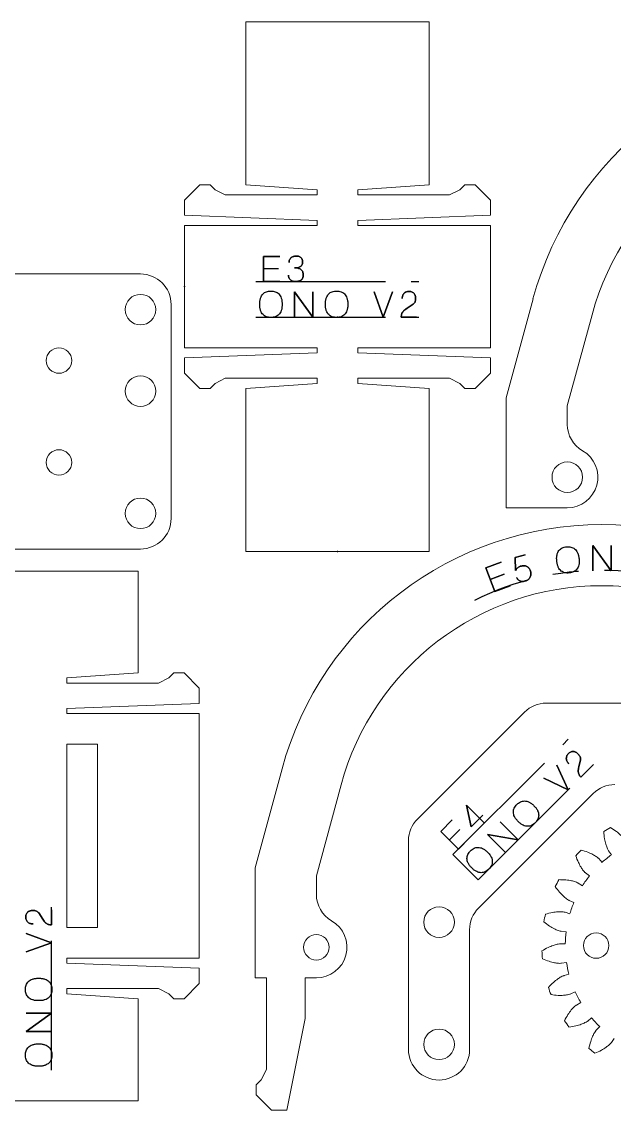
# Model space of a CAD drawing. Header units: millimetres. Extents: x 91 to 270, y 116 to 224.
# Drawn here: x 154.4 to 212.5, y 116.4 to 223.3 of the extents above; entities that cross this region are included whole.
import ezdxf

# ---------------------------------------------------------------- set-up
doc = ezdxf.new("R2010")
doc.units = ezdxf.units.MM
doc.header["$PDSIZE"] = -1
doc.linetypes.add('CENTERX2', pattern=[20.32, 12.7, -2.54, 2.54, -2.54])

msp = doc.modelspace()

# ---------------------------------------------------------------- linework, layer by layer
at = {"color": 7, "linetype": 'Continuous', "lineweight": 15}
for p, q in [((176.32, 223.3), (176.32, 207.3)), ((194.32, 223.3), (176.32, 223.3)), ((194.32, 207.3), (194.32, 223.3)), ((170.32, 205.8), (171.82, 207.3)), ((171.82, 207.3), (172.82, 207.3)), ((172.82, 207.3), (173.32, 206.8)), ((173.32, 206.8), (174.32, 206.3)), ((174.32, 206.3), (183.32, 206.3)), ((183.32, 206.8), (176.32, 207.3)), ((183.32, 206.3), (183.32, 206.8)), ((187.32, 206.8), (194.32, 207.3)), ((187.32, 206.3), (187.32, 206.8)), ((196.32, 206.3), (187.32, 206.3)), ((197.32, 206.8), (196.32, 206.3)), ((197.82, 207.3), (197.32, 206.8)), ((198.82, 207.3), (197.82, 207.3)), ((200.32, 205.8), (198.82, 207.3)), ((170.32, 204.3), (170.32, 205.8)), ((200.32, 204.3), (200.32, 205.8)), ((183.32, 203.8), (170.32, 204.3)), ((187.32, 203.8), (200.32, 204.3)), ((170.32, 191.3), (170.32, 203.3)), ((170.32, 203.3), (183.32, 203.3)), ((183.32, 203.3), (183.32, 203.8)), ((187.32, 203.3), (187.32, 203.8)), ((200.32, 203.3), (187.32, 203.3)), ((200.32, 203.3), (200.32, 191.3)), ((144, 198.54), (166, 198.54)), ((201.87, 186.39), (204.51, 196.09)), ((169, 195.54), (169, 174.54)), ((210.3, 194.52), (207.87, 185.59)), ((170.32, 191.3), (183.32, 191.3)), ((183.32, 191.3), (183.32, 190.8)), ((200.32, 191.3), (187.32, 191.3)), ((187.32, 191.3), (187.32, 190.8)), ((183.32, 190.8), (170.32, 190.3)), ((170.32, 190.3), (170.32, 188.8)), ((187.32, 190.8), (200.32, 190.3)), ((200.32, 190.3), (200.32, 188.8)), ((170.32, 188.8), (171.82, 187.3)), ((173.32, 187.8), (174.32, 188.3)), ((174.32, 188.3), (183.32, 188.3)), ((183.32, 188.3), (183.32, 187.8)), ((196.32, 188.3), (187.32, 188.3)), ((187.32, 188.3), (187.32, 187.8)), ((197.32, 187.8), (196.32, 188.3)), ((200.32, 188.8), (198.82, 187.3)), ((171.82, 187.3), (172.82, 187.3)), ((172.82, 187.3), (173.32, 187.8)), ((183.32, 187.8), (176.32, 187.3)), ((176.32, 187.3), (176.32, 171.3)), ((187.32, 187.8), (194.32, 187.3)), ((194.32, 171.3), (194.32, 187.3)), ((197.82, 187.3), (197.32, 187.8)), ((198.82, 187.3), (197.82, 187.3)), ((201.87, 175.59), (201.87, 186.39)), ((207.87, 185.59), (207.87, 183.78)), ((207.87, 175.59), (201.87, 175.59)), ((166, 171.54), (97, 171.54)), ((176.32, 171.3), (194.32, 171.3)), ((165.77, 169.38), (124.77, 169.38)), ((165.77, 159.38), (165.77, 169.38)), ((158.77, 158.88), (165.77, 159.38)), ((169.27, 159.38), (168.77, 158.88)), ((170.27, 159.38), (169.27, 159.38)), ((171.77, 157.88), (170.27, 159.38)), ((158.77, 158.38), (158.77, 158.88)), ((167.77, 158.38), (158.77, 158.38)), ((168.77, 158.88), (167.77, 158.38)), ((171.77, 156.38), (171.77, 157.88)), ((158.77, 155.88), (171.77, 156.38)), ((205.79, 156.41), (217.29, 156.41)), ((158.77, 155.38), (158.77, 155.88)), ((171.77, 155.38), (158.77, 155.38)), ((171.77, 155.38), (171.77, 131.38)), ((193.17, 145.03), (203.67, 155.53)), ((158.77, 152.38), (158.77, 134.38)), ((158.77, 152.38), (161.77, 152.38)), ((161.77, 152.38), (161.77, 134.38)), ((177.25, 140.24), (179.89, 149.95)), ((185.68, 148.38), (183.25, 139.44)), ((210.41, 147.53), (199.17, 136.29)), ((192.29, 122.41), (192.29, 142.91)), ((211.29, 140.78), (210.96, 141.15)), ((211.91, 141.92), (212.2, 141.52)), ((177.25, 129.44), (177.25, 140.24)), ((183.25, 139.44), (183.25, 137.64)), ((209.65, 139.75), (210.04, 139.44)), ((209.36, 138.48), (208.94, 138.74)), ((208.06, 137.04), (208.52, 136.85)), ((208.12, 135.74), (207.65, 135.88)), ((158.77, 134.38), (161.77, 134.38)), ((198.29, 134.17), (198.29, 122.41)), ((207.26, 134.01), (207.75, 133.95)), ((207.67, 132.77), (207.17, 132.78)), ((171.77, 131.38), (158.77, 131.38)), ((158.77, 131.38), (158.77, 130.88)), ((158.77, 130.88), (171.77, 130.38)), ((171.77, 130.38), (171.77, 128.88)), ((207.31, 130.87), (207.79, 130.94)), ((178.35, 129.44), (177.25, 129.44)), ((178.35, 120.44), (178.35, 129.44)), ((183.25, 129.44), (182.15, 129.44)), ((182.15, 129.44), (182.15, 125.44)), ((208.03, 129.79), (207.56, 129.66)), ((167.77, 128.38), (158.77, 128.38)), ((158.77, 128.38), (158.77, 127.88)), ((168.77, 127.88), (167.77, 128.38)), ((171.77, 128.88), (170.27, 127.38)), ((158.77, 127.88), (165.77, 127.38)), ((165.77, 127.38), (165.77, 117.38)), ((169.27, 127.38), (168.77, 127.88)), ((170.27, 127.38), (169.27, 127.38)), ((208.2, 127.86), (208.65, 128.06)), ((209.19, 127.02), (208.76, 126.77)), ((182.15, 125.44), (180.35, 116.44)), ((209.87, 125.2), (210.25, 125.52)), ((211.05, 124.66), (210.71, 124.3)), ((212.19, 123.09), (212.47, 123.5)), ((177.85, 119.44), (178.35, 120.44)), ((177.35, 118.94), (177.85, 119.44)), ((177.35, 117.94), (177.35, 118.94)), ((178.85, 116.44), (177.35, 117.94)), ((165.77, 117.38), (96.77, 117.38)), ((180.35, 116.44), (178.85, 116.44))]:
    msp.add_line(p, q, dxfattribs=at)
at = {"color": 7, "linetype": 'Continuous'}
for p, q in [((178.07, 199.07), (179.54, 199.07)), ((196.29, 142.96), (197.33, 144))]:
    msp.add_line(p, q, dxfattribs=at)
at = {"color": 7, "linetype": 'CENTERX2'}
for p, q in [((177.32, 197.8), (193.32, 197.8)), ((177.32, 194.3), (193.32, 194.3)), ((196.65, 141.55), (207.97, 152.86)), ((199.13, 139.07), (210.44, 150.39)), ((196.65, 141.55), (199.13, 139.07)), ((157.27, 120.38), (157.27, 136.38))]:
    msp.add_line(p, q, dxfattribs=at)
at = {"color": 7, "linetype": 'Continuous', "flags": 128}
for points in [[(178.07, 197.8), (178.07, 200.27), (178.07, 200.27), (179.68, 200.27), (179.68, 200.27), (178.07, 200.27), (178.07, 200.27), (178.07, 197.8), (178.07, 197.8), (179.68, 197.8), (179.68, 197.8), (178.07, 197.8)], [(180.51, 198.43), (180.51, 198.36), (180.52, 198.29), (180.54, 198.23), (180.56, 198.17), (180.58, 198.12), (180.62, 198.06), (180.65, 198.02), (180.7, 197.97), (180.75, 197.93), (180.8, 197.9), (180.86, 197.87), (180.92, 197.85), (180.99, 197.83), (181.06, 197.81), (181.14, 197.8), (181.22, 197.8), (181.22, 197.8), (181.3, 197.8), (181.38, 197.81), (181.45, 197.82), (181.52, 197.84), (181.59, 197.86), (181.65, 197.88), (181.71, 197.91), (181.76, 197.95), (181.81, 197.99), (181.85, 198.04), (181.88, 198.09), (181.91, 198.15), (181.94, 198.21), (181.95, 198.28), (181.96, 198.36), (181.97, 198.44), (181.97, 198.44), (181.97, 198.52), (181.96, 198.6), (181.94, 198.67), (181.92, 198.74), (181.89, 198.81), (181.85, 198.86), (181.81, 198.91), (181.77, 198.96), (181.71, 199), (181.65, 199.04), (181.58, 199.07), (181.5, 199.09), (181.42, 199.11), (181.32, 199.13), (181.22, 199.14), (181.11, 199.14), (181.11, 199.14), (181.22, 199.14), (181.32, 199.15), (181.41, 199.16), (181.49, 199.18), (181.56, 199.2), (181.63, 199.23), (181.68, 199.26), (181.73, 199.3), (181.78, 199.34), (181.81, 199.38), (181.84, 199.43), (181.86, 199.48), (181.88, 199.54), (181.89, 199.59), (181.9, 199.65), (181.9, 199.71), (181.9, 199.71), (181.9, 199.77), (181.9, 199.83), (181.88, 199.89), (181.87, 199.94), (181.85, 199.99), (181.83, 200.04), (181.8, 200.09), (181.76, 200.13), (181.72, 200.17), (181.67, 200.2), (181.62, 200.23), (181.56, 200.26), (181.5, 200.28), (181.43, 200.29), (181.35, 200.3), (181.26, 200.3), (181.26, 200.3), (181.18, 200.3), (181.1, 200.29), (181.03, 200.27), (180.96, 200.25), (180.9, 200.22), (180.84, 200.19), (180.79, 200.15), (180.74, 200.11), (180.7, 200.07), (180.67, 200.02), (180.64, 199.97), (180.61, 199.92), (180.6, 199.86), (180.58, 199.8), (180.57, 199.74), (180.57, 199.68), (180.57, 199.68), (180.57, 199.74), (180.58, 199.8), (180.6, 199.86), (180.61, 199.92), (180.64, 199.97), (180.67, 200.02), (180.7, 200.07), (180.74, 200.11), (180.79, 200.15), (180.84, 200.19), (180.9, 200.22), (180.96, 200.25), (181.03, 200.27), (181.1, 200.29), (181.18, 200.3), (181.26, 200.3), (181.26, 200.3), (181.35, 200.3), (181.43, 200.29), (181.5, 200.28), (181.56, 200.26), (181.62, 200.23), (181.67, 200.2), (181.72, 200.17), (181.76, 200.13), (181.8, 200.09), (181.83, 200.04), (181.85, 199.99), (181.87, 199.94), (181.88, 199.89), (181.9, 199.83), (181.9, 199.77), (181.9, 199.71), (181.9, 199.71), (181.9, 199.65), (181.89, 199.59), (181.88, 199.54), (181.86, 199.48), (181.84, 199.43), (181.81, 199.38), (181.78, 199.34), (181.73, 199.3), (181.68, 199.26), (181.63, 199.23), (181.56, 199.2), (181.49, 199.18), (181.41, 199.16), (181.32, 199.15), (181.22, 199.14), (181.11, 199.14), (181.11, 199.14), (181.22, 199.14), (181.32, 199.13), (181.42, 199.11), (181.5, 199.09), (181.58, 199.07), (181.65, 199.04), (181.71, 199), (181.77, 198.96), (181.81, 198.91), (181.85, 198.86), (181.89, 198.81), (181.92, 198.74), (181.94, 198.67), (181.96, 198.6), (181.97, 198.52), (181.97, 198.44), (181.97, 198.44), (181.96, 198.36), (181.95, 198.28), (181.94, 198.21), (181.91, 198.15), (181.88, 198.09), (181.85, 198.04), (181.81, 197.99), (181.76, 197.95), (181.71, 197.91), (181.65, 197.88), (181.59, 197.86), (181.52, 197.84), (181.45, 197.82), (181.38, 197.81), (181.3, 197.8), (181.22, 197.8), (181.22, 197.8), (181.14, 197.8), (181.06, 197.81), (180.99, 197.83), (180.92, 197.85), (180.86, 197.87), (180.8, 197.9), (180.75, 197.93), (180.7, 197.97), (180.65, 198.02), (180.62, 198.06), (180.58, 198.12), (180.56, 198.17), (180.54, 198.23), (180.52, 198.29), (180.51, 198.36), (180.51, 198.43)], [(178.8, 194.27), (178.68, 194.27), (178.57, 194.29), (178.47, 194.31), (178.37, 194.34), (178.27, 194.38), (178.18, 194.43), (178.1, 194.49), (178.02, 194.56), (177.95, 194.64), (177.88, 194.73), (177.83, 194.84), (177.78, 194.95), (177.76, 195.02), (177.74, 195.09), (177.73, 195.16), (177.72, 195.23), (177.71, 195.31), (177.7, 195.39), (177.7, 195.48), (177.69, 195.56), (177.69, 195.56), (177.7, 195.65), (177.7, 195.74), (177.71, 195.82), (177.72, 195.89), (177.73, 195.97), (177.74, 196.04), (177.76, 196.11), (177.78, 196.17), (177.83, 196.29), (177.88, 196.4), (177.95, 196.49), (178.02, 196.58), (178.1, 196.65), (178.18, 196.71), (178.27, 196.76), (178.37, 196.8), (178.47, 196.83), (178.57, 196.85), (178.68, 196.86), (178.8, 196.87), (178.8, 196.87), (178.91, 196.86), (179.02, 196.85), (179.12, 196.83), (179.22, 196.8), (179.32, 196.76), (179.41, 196.71), (179.49, 196.65), (179.57, 196.58), (179.64, 196.49), (179.71, 196.4), (179.76, 196.29), (179.81, 196.17), (179.83, 196.11), (179.85, 196.04), (179.86, 195.97), (179.87, 195.89), (179.88, 195.82), (179.89, 195.74), (179.89, 195.65), (179.9, 195.56), (179.9, 195.56), (179.89, 195.48), (179.89, 195.39), (179.88, 195.31), (179.87, 195.23), (179.86, 195.16), (179.85, 195.09), (179.83, 195.02), (179.81, 194.95), (179.76, 194.84), (179.71, 194.73), (179.64, 194.64), (179.57, 194.56), (179.49, 194.49), (179.41, 194.43), (179.32, 194.38), (179.22, 194.34), (179.12, 194.31), (179.02, 194.29), (178.91, 194.27)], [(178.8, 194.27), (178.68, 194.27), (178.57, 194.29), (178.47, 194.31), (178.37, 194.34), (178.27, 194.38), (178.18, 194.43), (178.1, 194.49), (178.02, 194.56), (177.95, 194.64), (177.88, 194.73), (177.83, 194.84), (177.78, 194.95), (177.76, 195.02), (177.74, 195.09), (177.73, 195.16), (177.72, 195.23), (177.71, 195.31), (177.7, 195.39), (177.7, 195.48), (177.69, 195.56), (177.69, 195.56), (177.7, 195.65), (177.7, 195.74), (177.71, 195.82), (177.72, 195.89), (177.73, 195.97), (177.74, 196.04), (177.76, 196.11), (177.78, 196.17), (177.83, 196.29), (177.88, 196.4), (177.95, 196.49), (178.02, 196.58), (178.1, 196.65), (178.18, 196.71), (178.27, 196.76), (178.37, 196.8), (178.47, 196.83), (178.57, 196.85), (178.68, 196.86), (178.8, 196.87), (178.8, 196.87), (178.91, 196.86), (179.02, 196.85), (179.12, 196.83), (179.22, 196.8), (179.32, 196.76), (179.41, 196.71), (179.49, 196.65), (179.57, 196.58), (179.64, 196.49), (179.71, 196.4), (179.76, 196.29), (179.81, 196.17), (179.83, 196.11), (179.85, 196.04), (179.86, 195.97), (179.87, 195.89), (179.88, 195.82), (179.89, 195.74), (179.89, 195.65), (179.9, 195.56), (179.9, 195.56), (179.89, 195.48), (179.89, 195.39), (179.88, 195.31), (179.87, 195.23), (179.86, 195.16), (179.85, 195.09), (179.83, 195.02), (179.81, 194.95), (179.76, 194.84), (179.71, 194.73), (179.64, 194.64), (179.57, 194.56), (179.49, 194.49), (179.41, 194.43), (179.32, 194.38), (179.22, 194.34), (179.12, 194.31), (179.02, 194.29), (178.91, 194.27), (178.8, 194.27)], [(181.11, 196.8), (182.89, 194.3), (182.89, 194.3), (182.89, 196.8), (182.89, 196.8), (182.89, 194.3), (182.89, 194.3), (181.11, 196.8), (181.11, 196.8), (181.11, 194.3), (181.11, 194.3), (181.11, 196.8)], [(185.24, 194.27), (185.13, 194.27), (185.02, 194.29), (184.91, 194.31), (184.81, 194.34), (184.71, 194.38), (184.62, 194.43), (184.54, 194.49), (184.46, 194.56), (184.39, 194.64), (184.33, 194.73), (184.27, 194.84), (184.22, 194.95), (184.2, 195.02), (184.19, 195.09), (184.17, 195.16), (184.16, 195.23), (184.15, 195.31), (184.14, 195.39), (184.14, 195.48), (184.14, 195.56), (184.14, 195.56), (184.14, 195.65), (184.14, 195.74), (184.15, 195.82), (184.16, 195.89), (184.17, 195.97), (184.19, 196.04), (184.2, 196.11), (184.22, 196.17), (184.27, 196.29), (184.33, 196.4), (184.39, 196.49), (184.46, 196.58), (184.54, 196.65), (184.62, 196.71), (184.71, 196.76), (184.81, 196.8), (184.91, 196.83), (185.02, 196.85), (185.13, 196.86), (185.24, 196.87), (185.24, 196.87), (185.35, 196.86), (185.46, 196.85), (185.56, 196.83), (185.67, 196.8), (185.76, 196.76), (185.85, 196.71), (185.94, 196.65), (186.01, 196.58), (186.09, 196.49), (186.15, 196.4), (186.21, 196.29), (186.25, 196.17), (186.27, 196.11), (186.29, 196.04), (186.3, 195.97), (186.32, 195.89), (186.33, 195.82), (186.33, 195.74), (186.34, 195.65), (186.34, 195.56), (186.34, 195.56), (186.34, 195.48), (186.33, 195.39), (186.33, 195.31), (186.32, 195.23), (186.3, 195.16), (186.29, 195.09), (186.27, 195.02), (186.25, 194.95), (186.21, 194.84), (186.15, 194.73), (186.09, 194.64), (186.01, 194.56), (185.94, 194.49), (185.85, 194.43), (185.76, 194.38), (185.67, 194.34), (185.56, 194.31), (185.46, 194.29), (185.35, 194.27)], [(185.24, 194.27), (185.13, 194.27), (185.02, 194.29), (184.91, 194.31), (184.81, 194.34), (184.71, 194.38), (184.62, 194.43), (184.54, 194.49), (184.46, 194.56), (184.39, 194.64), (184.33, 194.73), (184.27, 194.84), (184.22, 194.95), (184.2, 195.02), (184.19, 195.09), (184.17, 195.16), (184.16, 195.23), (184.15, 195.31), (184.14, 195.39), (184.14, 195.48), (184.14, 195.56), (184.14, 195.56), (184.14, 195.65), (184.14, 195.74), (184.15, 195.82), (184.16, 195.89), (184.17, 195.97), (184.19, 196.04), (184.2, 196.11), (184.22, 196.17), (184.27, 196.29), (184.33, 196.4), (184.39, 196.49), (184.46, 196.58), (184.54, 196.65), (184.62, 196.71), (184.71, 196.76), (184.81, 196.8), (184.91, 196.83), (185.02, 196.85), (185.13, 196.86), (185.24, 196.87), (185.24, 196.87), (185.35, 196.86), (185.46, 196.85), (185.56, 196.83), (185.67, 196.8), (185.76, 196.76), (185.85, 196.71), (185.94, 196.65), (186.01, 196.58), (186.09, 196.49), (186.15, 196.4), (186.21, 196.29), (186.25, 196.17), (186.27, 196.11), (186.29, 196.04), (186.3, 195.97), (186.32, 195.89), (186.33, 195.82), (186.33, 195.74), (186.34, 195.65), (186.34, 195.56), (186.34, 195.56), (186.34, 195.48), (186.33, 195.39), (186.33, 195.31), (186.32, 195.23), (186.3, 195.16), (186.29, 195.09), (186.27, 195.02), (186.25, 194.95), (186.21, 194.84), (186.15, 194.73), (186.09, 194.64), (186.01, 194.56), (185.94, 194.49), (185.85, 194.43), (185.76, 194.38), (185.67, 194.34), (185.56, 194.31), (185.46, 194.29), (185.35, 194.27), (185.24, 194.27)], [(189.82, 194.3), (188.91, 196.8), (188.91, 196.8), (189.82, 194.3), (189.82, 194.3), (190.73, 196.8), (190.73, 196.8), (189.82, 194.3)], [(191.57, 194.3), (191.58, 194.39), (191.59, 194.48), (191.6, 194.55), (191.63, 194.62), (191.65, 194.69), (191.68, 194.75), (191.72, 194.8), (191.76, 194.85), (191.8, 194.9), (191.84, 194.94), (191.89, 194.98), (191.94, 195.02), (192.04, 195.1), (192.15, 195.17), (192.15, 195.17), (192.74, 195.57), (192.74, 195.57), (192.79, 195.6), (192.83, 195.63), (192.86, 195.67), (192.88, 195.71), (192.93, 195.78), (192.96, 195.87), (192.97, 195.95), (192.98, 196.04), (192.98, 196.13), (192.99, 196.21), (192.99, 196.21), (192.98, 196.26), (192.98, 196.31), (192.97, 196.36), (192.95, 196.41), (192.94, 196.46), (192.91, 196.51), (192.88, 196.56), (192.85, 196.61), (192.81, 196.66), (192.77, 196.7), (192.71, 196.73), (192.65, 196.77), (192.59, 196.8), (192.52, 196.82), (192.44, 196.83), (192.35, 196.83), (192.35, 196.83), (192.26, 196.83), (192.18, 196.82), (192.1, 196.8), (192.03, 196.77), (191.97, 196.74), (191.92, 196.7), (191.87, 196.65), (191.82, 196.61), (191.79, 196.55), (191.75, 196.5), (191.73, 196.44), (191.71, 196.37), (191.69, 196.31), (191.68, 196.24), (191.67, 196.18), (191.67, 196.12), (191.67, 196.12), (191.67, 196.18), (191.68, 196.24), (191.69, 196.31), (191.71, 196.37), (191.73, 196.44), (191.75, 196.5), (191.79, 196.55), (191.82, 196.61), (191.87, 196.65), (191.92, 196.7), (191.97, 196.74), (192.03, 196.77), (192.1, 196.8), (192.18, 196.82), (192.26, 196.83), (192.35, 196.83), (192.35, 196.83), (192.44, 196.83), (192.52, 196.82), (192.59, 196.8), (192.65, 196.77), (192.71, 196.73), (192.77, 196.7), (192.81, 196.66), (192.85, 196.61), (192.88, 196.56), (192.91, 196.51), (192.94, 196.46), (192.95, 196.41), (192.97, 196.36), (192.98, 196.31), (192.98, 196.26), (192.99, 196.21), (192.99, 196.21), (192.98, 196.13), (192.98, 196.04), (192.97, 195.95), (192.96, 195.87), (192.93, 195.78), (192.88, 195.71), (192.86, 195.67), (192.83, 195.63), (192.79, 195.6), (192.74, 195.57), (192.74, 195.57), (192.15, 195.17), (192.15, 195.17), (192.04, 195.1), (191.94, 195.02), (191.89, 194.98), (191.84, 194.94), (191.8, 194.9), (191.76, 194.85), (191.72, 194.8), (191.68, 194.75), (191.65, 194.69), (191.63, 194.62), (191.6, 194.55), (191.59, 194.48), (191.58, 194.39), (191.57, 194.3), (191.57, 194.3), (193.06, 194.3), (193.06, 194.3), (191.57, 194.3)], [(202.74, 170.7), (202.8, 169.44), (202.8, 169.44), (202.85, 169.52), (202.9, 169.58), (202.95, 169.65), (203.01, 169.7), (203.08, 169.75), (203.16, 169.8), (203.2, 169.82), (203.25, 169.84), (203.31, 169.86), (203.37, 169.87), (203.37, 169.87), (203.43, 169.89), (203.49, 169.9), (203.56, 169.9), (203.63, 169.9), (203.69, 169.89), (203.76, 169.88), (203.82, 169.86), (203.89, 169.83), (203.95, 169.8), (204.01, 169.76), (204.06, 169.71), (204.11, 169.66), (204.16, 169.6), (204.2, 169.54), (204.23, 169.46), (204.26, 169.38), (204.26, 169.38), (204.27, 169.35), (204.27, 169.32), (204.28, 169.29), (204.28, 169.25), (204.29, 169.16), (204.29, 169.07), (204.28, 168.97), (204.26, 168.87), (204.24, 168.82), (204.22, 168.78), (204.2, 168.73), (204.17, 168.68), (204.14, 168.63), (204.1, 168.59), (204.06, 168.55), (204.01, 168.51), (203.96, 168.48), (203.9, 168.45), (203.84, 168.42), (203.77, 168.4), (203.77, 168.4), (203.66, 168.37), (203.56, 168.36), (203.47, 168.35), (203.39, 168.36), (203.32, 168.37), (203.25, 168.39), (203.2, 168.41), (203.14, 168.44), (203.1, 168.47), (203.06, 168.51), (203.02, 168.54), (202.99, 168.58), (202.94, 168.67), (202.9, 168.74), (202.9, 168.74), (202.94, 168.67), (202.99, 168.58), (203.02, 168.54), (203.06, 168.51), (203.1, 168.47), (203.14, 168.44), (203.2, 168.41), (203.25, 168.39), (203.32, 168.37), (203.39, 168.36), (203.47, 168.35), (203.56, 168.36), (203.66, 168.37), (203.77, 168.4), (203.77, 168.4), (203.84, 168.42), (203.9, 168.45), (203.96, 168.48), (204.01, 168.51), (204.06, 168.55), (204.1, 168.59), (204.14, 168.63), (204.17, 168.68), (204.2, 168.73), (204.22, 168.78), (204.24, 168.82), (204.26, 168.87), (204.28, 168.97), (204.29, 169.07), (204.29, 169.16), (204.28, 169.25), (204.28, 169.29), (204.27, 169.32), (204.27, 169.35), (204.26, 169.38), (204.26, 169.38), (204.23, 169.46), (204.2, 169.54), (204.16, 169.6), (204.11, 169.66), (204.06, 169.71), (204.01, 169.76), (203.95, 169.8), (203.89, 169.83), (203.82, 169.86), (203.76, 169.88), (203.69, 169.89), (203.63, 169.9), (203.56, 169.9), (203.49, 169.9), (203.43, 169.89), (203.37, 169.87), (203.37, 169.87), (203.31, 169.86), (203.25, 169.84), (203.2, 169.82), (203.16, 169.8), (203.08, 169.75), (203.01, 169.7), (202.95, 169.65), (202.9, 169.58), (202.85, 169.52), (202.8, 169.44), (202.8, 169.44), (202.74, 170.7), (202.74, 170.7), (203.74, 170.98), (203.74, 170.98), (202.74, 170.7)], [(208.07, 169.19), (207.96, 169.18), (207.85, 169.18), (207.75, 169.19), (207.64, 169.21), (207.54, 169.24), (207.45, 169.27), (207.36, 169.32), (207.27, 169.38), (207.19, 169.46), (207.12, 169.54), (207.05, 169.64), (206.99, 169.75), (206.97, 169.81), (206.94, 169.88), (206.92, 169.95), (206.9, 170.02), (206.88, 170.09), (206.86, 170.17), (206.85, 170.26), (206.84, 170.34), (206.84, 170.34), (206.83, 170.43), (206.83, 170.51), (206.82, 170.6), (206.82, 170.67), (206.83, 170.75), (206.83, 170.82), (206.84, 170.89), (206.86, 170.95), (206.89, 171.08), (206.93, 171.19), (206.99, 171.29), (207.05, 171.38), (207.12, 171.46), (207.19, 171.53), (207.28, 171.59), (207.37, 171.64), (207.47, 171.68), (207.57, 171.71), (207.68, 171.74), (207.79, 171.75), (207.79, 171.75), (207.9, 171.76), (208.01, 171.76), (208.11, 171.75), (208.22, 171.73), (208.32, 171.7), (208.41, 171.66), (208.5, 171.61), (208.59, 171.55), (208.67, 171.48), (208.74, 171.39), (208.81, 171.29), (208.87, 171.18), (208.89, 171.12), (208.92, 171.05), (208.94, 170.99), (208.96, 170.91), (208.98, 170.84), (209, 170.76), (209.01, 170.68), (209.02, 170.59), (209.02, 170.59), (209.03, 170.5), (209.03, 170.42), (209.04, 170.34), (209.04, 170.26), (209.03, 170.18), (209.03, 170.11), (209.02, 170.04), (209, 169.98), (208.97, 169.86), (208.93, 169.75), (208.87, 169.65), (208.81, 169.56), (208.74, 169.48), (208.66, 169.41), (208.58, 169.35), (208.49, 169.3), (208.39, 169.26), (208.29, 169.23), (208.18, 169.2)], [(208.07, 169.19), (207.96, 169.18), (207.85, 169.18), (207.75, 169.19), (207.64, 169.21), (207.54, 169.24), (207.45, 169.27), (207.36, 169.32), (207.27, 169.38), (207.19, 169.46), (207.12, 169.54), (207.05, 169.64), (206.99, 169.75), (206.97, 169.81), (206.94, 169.88), (206.92, 169.95), (206.9, 170.02), (206.88, 170.09), (206.86, 170.17), (206.85, 170.26), (206.84, 170.34), (206.84, 170.34), (206.83, 170.43), (206.83, 170.51), (206.82, 170.6), (206.82, 170.67), (206.83, 170.75), (206.83, 170.82), (206.84, 170.89), (206.86, 170.95), (206.89, 171.08), (206.93, 171.19), (206.99, 171.29), (207.05, 171.38), (207.12, 171.46), (207.19, 171.53), (207.28, 171.59), (207.37, 171.64), (207.47, 171.68), (207.57, 171.71), (207.68, 171.74), (207.79, 171.75), (207.79, 171.75), (207.9, 171.76), (208.01, 171.76), (208.11, 171.75), (208.22, 171.73), (208.32, 171.7), (208.41, 171.66), (208.5, 171.61), (208.59, 171.55), (208.67, 171.48), (208.74, 171.39), (208.81, 171.29), (208.87, 171.18), (208.89, 171.12), (208.92, 171.05), (208.94, 170.99), (208.96, 170.91), (208.98, 170.84), (209, 170.76), (209.01, 170.68), (209.02, 170.59), (209.02, 170.59), (209.03, 170.5), (209.03, 170.42), (209.04, 170.34), (209.04, 170.26), (209.03, 170.18), (209.03, 170.11), (209.02, 170.04), (209, 169.98), (208.97, 169.86), (208.93, 169.75), (208.87, 169.65), (208.81, 169.56), (208.74, 169.48), (208.66, 169.41), (208.58, 169.35), (208.49, 169.3), (208.39, 169.26), (208.29, 169.23), (208.18, 169.2), (208.07, 169.19)], [(210.39, 171.89), (212.16, 169.39), (212.16, 169.39), (212.17, 171.89), (212.17, 171.89), (212.16, 169.39), (212.16, 169.39), (210.39, 171.89), (210.39, 171.89), (210.38, 169.39), (210.38, 169.39), (210.39, 171.89)], [(200.75, 167.37), (199.87, 169.68), (199.87, 169.68), (201.38, 170.25), (201.38, 170.25), (199.87, 169.68), (199.87, 169.68), (200.75, 167.37), (200.75, 167.37), (202.26, 167.94), (202.26, 167.94), (200.75, 167.37)], [(200.3, 168.56), (201.68, 169.08), (201.68, 169.08), (200.3, 168.56)], [(209.2, 149.15), (209.14, 149.22), (209.09, 149.28), (209.05, 149.35), (209.02, 149.41), (208.99, 149.47), (208.97, 149.54), (208.96, 149.6), (208.95, 149.66), (208.95, 149.72), (208.95, 149.78), (208.95, 149.85), (208.96, 149.91), (208.98, 150.03), (209.01, 150.16), (209.01, 150.16), (209.15, 150.85), (209.15, 150.85), (209.16, 150.91), (209.16, 150.96), (209.16, 151), (209.15, 151.05), (209.12, 151.13), (209.09, 151.21), (209.04, 151.28), (208.99, 151.35), (208.93, 151.41), (208.87, 151.47), (208.87, 151.47), (208.83, 151.5), (208.8, 151.53), (208.76, 151.56), (208.71, 151.59), (208.66, 151.61), (208.61, 151.63), (208.55, 151.65), (208.5, 151.66), (208.44, 151.66), (208.37, 151.66), (208.31, 151.65), (208.25, 151.63), (208.18, 151.6), (208.12, 151.56), (208.05, 151.52), (207.99, 151.46), (207.99, 151.46), (207.93, 151.39), (207.88, 151.33), (207.84, 151.26), (207.81, 151.19), (207.79, 151.13), (207.78, 151.06), (207.77, 150.99), (207.78, 150.93), (207.79, 150.87), (207.8, 150.8), (207.83, 150.74), (207.86, 150.69), (207.89, 150.63), (207.93, 150.58), (207.97, 150.53), (208.01, 150.48), (208.01, 150.48), (207.97, 150.53), (207.93, 150.58), (207.89, 150.63), (207.86, 150.69), (207.83, 150.74), (207.8, 150.8), (207.79, 150.87), (207.78, 150.93), (207.77, 150.99), (207.78, 151.06), (207.79, 151.13), (207.81, 151.19), (207.84, 151.26), (207.88, 151.33), (207.93, 151.39), (207.99, 151.46), (207.99, 151.46), (208.05, 151.52), (208.12, 151.56), (208.18, 151.6), (208.25, 151.63), (208.31, 151.65), (208.37, 151.66), (208.44, 151.66), (208.5, 151.66), (208.55, 151.65), (208.61, 151.63), (208.66, 151.61), (208.71, 151.59), (208.76, 151.56), (208.8, 151.53), (208.83, 151.5), (208.87, 151.47), (208.87, 151.47), (208.93, 151.41), (208.99, 151.35), (209.04, 151.28), (209.09, 151.21), (209.12, 151.13), (209.15, 151.05), (209.16, 151), (209.16, 150.96), (209.16, 150.91), (209.15, 150.85), (209.15, 150.85), (209.01, 150.16), (209.01, 150.16), (208.98, 150.03), (208.96, 149.91), (208.95, 149.85), (208.95, 149.78), (208.95, 149.72), (208.95, 149.66), (208.96, 149.6), (208.97, 149.54), (208.99, 149.47), (209.02, 149.41), (209.05, 149.35), (209.09, 149.28), (209.14, 149.22), (209.2, 149.15), (209.2, 149.15), (210.25, 150.19), (210.25, 150.19), (209.2, 149.15)], [(207.96, 147.91), (205.56, 149.03), (205.56, 149.03), (207.96, 147.91), (207.96, 147.91), (206.84, 150.31), (206.84, 150.31), (207.96, 147.91)], [(197.98, 146.4), (198.44, 144.27), (198.44, 144.27), (199.58, 145.41), (199.58, 145.41), (198.44, 144.27), (198.44, 144.27), (197.98, 146.4), (197.98, 146.4), (199.74, 144.63), (199.74, 144.63), (197.98, 146.4)], [(204.72, 144.67), (204.64, 144.59), (204.55, 144.52), (204.46, 144.46), (204.37, 144.41), (204.28, 144.37), (204.18, 144.34), (204.08, 144.32), (203.98, 144.32), (203.87, 144.32), (203.76, 144.34), (203.65, 144.38), (203.53, 144.43), (203.47, 144.46), (203.42, 144.49), (203.36, 144.53), (203.3, 144.57), (203.24, 144.62), (203.17, 144.67), (203.11, 144.73), (203.05, 144.79), (203.05, 144.79), (202.99, 144.85), (202.94, 144.91), (202.88, 144.97), (202.84, 145.03), (202.79, 145.09), (202.76, 145.15), (202.72, 145.21), (202.69, 145.27), (202.64, 145.38), (202.61, 145.49), (202.59, 145.61), (202.58, 145.71), (202.59, 145.82), (202.6, 145.92), (202.63, 146.02), (202.67, 146.11), (202.72, 146.2), (202.78, 146.29), (202.85, 146.38), (202.93, 146.46), (202.93, 146.46), (203.01, 146.54), (203.09, 146.6), (203.18, 146.66), (203.27, 146.71), (203.37, 146.75), (203.47, 146.78), (203.57, 146.8), (203.67, 146.81), (203.78, 146.8), (203.89, 146.78), (204, 146.74), (204.12, 146.69), (204.18, 146.66), (204.24, 146.63), (204.3, 146.59), (204.36, 146.55), (204.42, 146.5), (204.48, 146.45), (204.54, 146.39), (204.6, 146.34), (204.6, 146.34), (204.66, 146.27), (204.72, 146.21), (204.77, 146.15), (204.82, 146.09), (204.86, 146.03), (204.9, 145.97), (204.93, 145.91), (204.96, 145.85), (205.01, 145.74), (205.04, 145.63), (205.06, 145.52), (205.07, 145.41), (205.06, 145.31), (205.04, 145.21), (205.02, 145.11), (204.97, 145.01), (204.92, 144.92), (204.86, 144.83), (204.8, 144.75)], [(204.72, 144.67), (204.64, 144.59), (204.55, 144.52), (204.46, 144.46), (204.37, 144.41), (204.28, 144.37), (204.18, 144.34), (204.08, 144.32), (203.98, 144.32), (203.87, 144.32), (203.76, 144.34), (203.65, 144.38), (203.53, 144.43), (203.47, 144.46), (203.42, 144.49), (203.36, 144.53), (203.3, 144.57), (203.24, 144.62), (203.17, 144.67), (203.11, 144.73), (203.05, 144.79), (203.05, 144.79), (202.99, 144.85), (202.94, 144.91), (202.88, 144.97), (202.84, 145.03), (202.79, 145.09), (202.76, 145.15), (202.72, 145.21), (202.69, 145.27), (202.64, 145.38), (202.61, 145.49), (202.59, 145.61), (202.58, 145.71), (202.59, 145.82), (202.6, 145.92), (202.63, 146.02), (202.67, 146.11), (202.72, 146.2), (202.78, 146.29), (202.85, 146.38), (202.93, 146.46), (202.93, 146.46), (203.01, 146.54), (203.09, 146.6), (203.18, 146.66), (203.27, 146.71), (203.37, 146.75), (203.47, 146.78), (203.57, 146.8), (203.67, 146.81), (203.78, 146.8), (203.89, 146.78), (204, 146.74), (204.12, 146.69), (204.18, 146.66), (204.24, 146.63), (204.3, 146.59), (204.36, 146.55), (204.42, 146.5), (204.48, 146.45), (204.54, 146.39), (204.6, 146.34), (204.6, 146.34), (204.66, 146.27), (204.72, 146.21), (204.77, 146.15), (204.82, 146.09), (204.86, 146.03), (204.9, 145.97), (204.93, 145.91), (204.96, 145.85), (205.01, 145.74), (205.04, 145.63), (205.06, 145.52), (205.07, 145.41), (205.06, 145.31), (205.04, 145.21), (205.02, 145.11), (204.97, 145.01), (204.92, 144.92), (204.86, 144.83), (204.8, 144.75), (204.72, 144.67)], [(197.18, 142.07), (195.45, 143.8), (195.45, 143.8), (196.58, 144.94), (196.58, 144.94), (195.45, 143.8), (195.45, 143.8), (197.18, 142.07), (197.18, 142.07), (198.31, 143.21), (198.31, 143.21), (197.18, 142.07)], [(200.04, 143.51), (203.06, 143), (203.06, 143), (201.3, 144.77), (201.3, 144.77), (203.06, 143), (203.06, 143), (200.04, 143.51), (200.04, 143.51), (201.81, 141.75), (201.81, 141.75), (200.04, 143.51)], [(200.17, 140.11), (200.08, 140.03), (200, 139.97), (199.91, 139.91), (199.82, 139.86), (199.72, 139.82), (199.62, 139.79), (199.52, 139.77), (199.42, 139.76), (199.31, 139.77), (199.2, 139.79), (199.09, 139.82), (198.98, 139.87), (198.92, 139.9), (198.86, 139.93), (198.8, 139.97), (198.74, 140.02), (198.68, 140.06), (198.62, 140.11), (198.56, 140.17), (198.5, 140.23), (198.5, 140.23), (198.44, 140.29), (198.38, 140.35), (198.33, 140.41), (198.28, 140.47), (198.24, 140.53), (198.2, 140.59), (198.17, 140.65), (198.14, 140.71), (198.09, 140.83), (198.05, 140.94), (198.03, 141.05), (198.02, 141.16), (198.03, 141.26), (198.05, 141.36), (198.08, 141.46), (198.12, 141.56), (198.17, 141.65), (198.23, 141.74), (198.29, 141.82), (198.37, 141.91), (198.37, 141.91), (198.45, 141.98), (198.54, 142.05), (198.63, 142.11), (198.72, 142.16), (198.81, 142.2), (198.91, 142.23), (199.01, 142.25), (199.12, 142.25), (199.23, 142.24), (199.34, 142.22), (199.45, 142.19), (199.56, 142.14), (199.62, 142.11), (199.68, 142.07), (199.74, 142.04), (199.8, 141.99), (199.86, 141.95), (199.92, 141.9), (199.98, 141.84), (200.04, 141.78), (200.04, 141.78), (200.11, 141.72), (200.16, 141.66), (200.21, 141.6), (200.26, 141.53), (200.3, 141.47), (200.34, 141.42), (200.38, 141.36), (200.41, 141.3), (200.45, 141.18), (200.49, 141.07), (200.51, 140.96), (200.51, 140.86), (200.51, 140.75), (200.49, 140.65), (200.46, 140.55), (200.42, 140.46), (200.37, 140.37), (200.31, 140.28), (200.24, 140.19)], [(200.17, 140.11), (200.08, 140.03), (200, 139.97), (199.91, 139.91), (199.82, 139.86), (199.72, 139.82), (199.62, 139.79), (199.52, 139.77), (199.42, 139.76), (199.31, 139.77), (199.2, 139.79), (199.09, 139.82), (198.98, 139.87), (198.92, 139.9), (198.86, 139.93), (198.8, 139.97), (198.74, 140.02), (198.68, 140.06), (198.62, 140.11), (198.56, 140.17), (198.5, 140.23), (198.5, 140.23), (198.44, 140.29), (198.38, 140.35), (198.33, 140.41), (198.28, 140.47), (198.24, 140.53), (198.2, 140.59), (198.17, 140.65), (198.14, 140.71), (198.09, 140.83), (198.05, 140.94), (198.03, 141.05), (198.02, 141.16), (198.03, 141.26), (198.05, 141.36), (198.08, 141.46), (198.12, 141.56), (198.17, 141.65), (198.23, 141.74), (198.29, 141.82), (198.37, 141.91), (198.37, 141.91), (198.45, 141.98), (198.54, 142.05), (198.63, 142.11), (198.72, 142.16), (198.81, 142.2), (198.91, 142.23), (199.01, 142.25), (199.12, 142.25), (199.23, 142.24), (199.34, 142.22), (199.45, 142.19), (199.56, 142.14), (199.62, 142.11), (199.68, 142.07), (199.74, 142.04), (199.8, 141.99), (199.86, 141.95), (199.92, 141.9), (199.98, 141.84), (200.04, 141.78), (200.04, 141.78), (200.11, 141.72), (200.16, 141.66), (200.21, 141.6), (200.26, 141.53), (200.3, 141.47), (200.34, 141.42), (200.38, 141.36), (200.41, 141.3), (200.45, 141.18), (200.49, 141.07), (200.51, 140.96), (200.51, 140.86), (200.51, 140.75), (200.49, 140.65), (200.46, 140.55), (200.42, 140.46), (200.37, 140.37), (200.31, 140.28), (200.24, 140.19), (200.17, 140.11)], [(157.27, 134.64), (157.18, 134.64), (157.1, 134.65), (157.02, 134.67), (156.95, 134.69), (156.89, 134.72), (156.83, 134.75), (156.77, 134.78), (156.72, 134.82), (156.68, 134.86), (156.63, 134.9), (156.59, 134.95), (156.55, 135), (156.48, 135.11), (156.41, 135.21), (156.41, 135.21), (156.01, 135.81), (156.01, 135.81), (155.98, 135.85), (155.94, 135.89), (155.91, 135.92), (155.87, 135.95), (155.79, 135.99), (155.71, 136.02), (155.62, 136.04), (155.54, 136.04), (155.45, 136.05), (155.36, 136.05), (155.36, 136.05), (155.32, 136.05), (155.27, 136.04), (155.22, 136.03), (155.17, 136.02), (155.11, 136), (155.06, 135.98), (155.01, 135.95), (154.96, 135.91), (154.92, 135.87), (154.88, 135.83), (154.84, 135.78), (154.8, 135.72), (154.78, 135.65), (154.76, 135.58), (154.74, 135.5), (154.74, 135.41), (154.74, 135.41), (154.74, 135.32), (154.76, 135.24), (154.78, 135.16), (154.8, 135.1), (154.84, 135.04), (154.88, 134.98), (154.92, 134.93), (154.97, 134.89), (155.02, 134.85), (155.08, 134.82), (155.14, 134.79), (155.2, 134.77), (155.27, 134.75), (155.33, 134.74), (155.39, 134.74), (155.46, 134.73), (155.46, 134.73), (155.39, 134.74), (155.33, 134.74), (155.27, 134.75), (155.2, 134.77), (155.14, 134.79), (155.08, 134.82), (155.02, 134.85), (154.97, 134.89), (154.92, 134.93), (154.88, 134.98), (154.84, 135.04), (154.8, 135.1), (154.78, 135.16), (154.76, 135.24), (154.74, 135.32), (154.74, 135.41), (154.74, 135.41), (154.74, 135.5), (154.76, 135.58), (154.78, 135.65), (154.8, 135.72), (154.84, 135.78), (154.88, 135.83), (154.92, 135.87), (154.96, 135.91), (155.01, 135.95), (155.06, 135.98), (155.11, 136), (155.17, 136.02), (155.22, 136.03), (155.27, 136.04), (155.32, 136.05), (155.36, 136.05), (155.36, 136.05), (155.45, 136.05), (155.54, 136.04), (155.62, 136.04), (155.71, 136.02), (155.79, 135.99), (155.87, 135.95), (155.91, 135.92), (155.94, 135.89), (155.98, 135.85), (156.01, 135.81), (156.01, 135.81), (156.41, 135.21), (156.41, 135.21), (156.48, 135.11), (156.55, 135), (156.59, 134.95), (156.63, 134.9), (156.68, 134.86), (156.72, 134.82), (156.77, 134.78), (156.83, 134.75), (156.89, 134.72), (156.95, 134.69), (157.02, 134.67), (157.1, 134.65), (157.18, 134.64), (157.27, 134.64), (157.27, 134.64), (157.27, 136.12), (157.27, 136.12), (157.27, 134.64)], [(157.27, 132.88), (154.77, 131.98), (154.77, 131.98), (157.27, 132.88), (157.27, 132.88), (154.77, 133.79), (154.77, 133.79), (157.27, 132.88)], [(157.3, 128.3), (157.3, 128.19), (157.29, 128.08), (157.27, 127.97), (157.24, 127.87), (157.2, 127.78), (157.15, 127.69), (157.09, 127.6), (157.02, 127.52), (156.94, 127.45), (156.84, 127.39), (156.74, 127.33), (156.62, 127.29), (156.56, 127.27), (156.49, 127.25), (156.42, 127.23), (156.34, 127.22), (156.27, 127.21), (156.18, 127.21), (156.1, 127.2), (156.01, 127.2), (156.01, 127.2), (155.92, 127.2), (155.84, 127.21), (155.76, 127.21), (155.68, 127.22), (155.61, 127.23), (155.53, 127.25), (155.47, 127.27), (155.4, 127.29), (155.28, 127.33), (155.18, 127.39), (155.08, 127.45), (155, 127.52), (154.93, 127.6), (154.87, 127.69), (154.82, 127.78), (154.78, 127.87), (154.75, 127.97), (154.73, 128.08), (154.71, 128.19), (154.71, 128.3), (154.71, 128.3), (154.71, 128.41), (154.73, 128.52), (154.75, 128.63), (154.78, 128.73), (154.82, 128.82), (154.87, 128.92), (154.93, 129), (155, 129.08), (155.08, 129.15), (155.18, 129.21), (155.28, 129.27), (155.4, 129.32), (155.47, 129.34), (155.53, 129.35), (155.61, 129.37), (155.68, 129.38), (155.76, 129.39), (155.84, 129.4), (155.92, 129.4), (156.01, 129.4), (156.01, 129.4), (156.1, 129.4), (156.18, 129.4), (156.27, 129.39), (156.34, 129.38), (156.42, 129.37), (156.49, 129.35), (156.56, 129.34), (156.62, 129.32), (156.74, 129.27), (156.84, 129.21), (156.94, 129.15), (157.02, 129.08), (157.09, 129), (157.15, 128.92), (157.2, 128.82), (157.24, 128.73), (157.27, 128.63), (157.29, 128.52), (157.3, 128.41)], [(157.3, 128.3), (157.3, 128.19), (157.29, 128.08), (157.27, 127.97), (157.24, 127.87), (157.2, 127.78), (157.15, 127.69), (157.09, 127.6), (157.02, 127.52), (156.94, 127.45), (156.84, 127.39), (156.74, 127.33), (156.62, 127.29), (156.56, 127.27), (156.49, 127.25), (156.42, 127.23), (156.34, 127.22), (156.27, 127.21), (156.18, 127.21), (156.1, 127.2), (156.01, 127.2), (156.01, 127.2), (155.92, 127.2), (155.84, 127.21), (155.76, 127.21), (155.68, 127.22), (155.61, 127.23), (155.53, 127.25), (155.47, 127.27), (155.4, 127.29), (155.28, 127.33), (155.18, 127.39), (155.08, 127.45), (155, 127.52), (154.93, 127.6), (154.87, 127.69), (154.82, 127.78), (154.78, 127.87), (154.75, 127.97), (154.73, 128.08), (154.71, 128.19), (154.71, 128.3), (154.71, 128.3), (154.71, 128.41), (154.73, 128.52), (154.75, 128.63), (154.78, 128.73), (154.82, 128.82), (154.87, 128.92), (154.93, 129), (155, 129.08), (155.08, 129.15), (155.18, 129.21), (155.28, 129.27), (155.4, 129.32), (155.47, 129.34), (155.53, 129.35), (155.61, 129.37), (155.68, 129.38), (155.76, 129.39), (155.84, 129.4), (155.92, 129.4), (156.01, 129.4), (156.01, 129.4), (156.1, 129.4), (156.18, 129.4), (156.27, 129.39), (156.34, 129.38), (156.42, 129.37), (156.49, 129.35), (156.56, 129.34), (156.62, 129.32), (156.74, 129.27), (156.84, 129.21), (156.94, 129.15), (157.02, 129.08), (157.09, 129), (157.15, 128.92), (157.2, 128.82), (157.24, 128.73), (157.27, 128.63), (157.29, 128.52), (157.3, 128.41), (157.3, 128.3)], [(154.77, 124.18), (157.27, 125.96), (157.27, 125.96), (154.77, 125.96), (154.77, 125.96), (157.27, 125.96), (157.27, 125.96), (154.77, 124.18), (154.77, 124.18), (157.27, 124.18), (157.27, 124.18), (154.77, 124.18)], [(157.3, 121.86), (157.3, 121.75), (157.29, 121.64), (157.27, 121.53), (157.24, 121.43), (157.2, 121.33), (157.15, 121.24), (157.09, 121.16), (157.02, 121.08), (156.94, 121.01), (156.84, 120.95), (156.74, 120.89), (156.62, 120.84), (156.56, 120.82), (156.49, 120.81), (156.42, 120.79), (156.34, 120.78), (156.27, 120.77), (156.18, 120.76), (156.1, 120.76), (156.01, 120.76), (156.01, 120.76), (155.92, 120.76), (155.84, 120.76), (155.76, 120.77), (155.68, 120.78), (155.61, 120.79), (155.53, 120.81), (155.47, 120.82), (155.4, 120.84), (155.28, 120.89), (155.18, 120.95), (155.08, 121.01), (155, 121.08), (154.93, 121.16), (154.87, 121.24), (154.82, 121.33), (154.78, 121.43), (154.75, 121.53), (154.73, 121.64), (154.71, 121.75), (154.71, 121.86), (154.71, 121.86), (154.71, 121.97), (154.73, 122.08), (154.75, 122.18), (154.78, 122.29), (154.82, 122.38), (154.87, 122.47), (154.93, 122.56), (155, 122.64), (155.08, 122.71), (155.18, 122.77), (155.28, 122.83), (155.4, 122.87), (155.47, 122.89), (155.53, 122.91), (155.61, 122.93), (155.68, 122.94), (155.76, 122.95), (155.84, 122.95), (155.92, 122.96), (156.01, 122.96), (156.01, 122.96), (156.1, 122.96), (156.18, 122.95), (156.27, 122.95), (156.34, 122.94), (156.42, 122.93), (156.49, 122.91), (156.56, 122.89), (156.62, 122.87), (156.74, 122.83), (156.84, 122.77), (156.94, 122.71), (157.02, 122.64), (157.09, 122.56), (157.15, 122.47), (157.2, 122.38), (157.24, 122.29), (157.27, 122.18), (157.29, 122.08), (157.3, 121.97)], [(157.3, 121.86), (157.3, 121.75), (157.29, 121.64), (157.27, 121.53), (157.24, 121.43), (157.2, 121.33), (157.15, 121.24), (157.09, 121.16), (157.02, 121.08), (156.94, 121.01), (156.84, 120.95), (156.74, 120.89), (156.62, 120.84), (156.56, 120.82), (156.49, 120.81), (156.42, 120.79), (156.34, 120.78), (156.27, 120.77), (156.18, 120.76), (156.1, 120.76), (156.01, 120.76), (156.01, 120.76), (155.92, 120.76), (155.84, 120.76), (155.76, 120.77), (155.68, 120.78), (155.61, 120.79), (155.53, 120.81), (155.47, 120.82), (155.4, 120.84), (155.28, 120.89), (155.18, 120.95), (155.08, 121.01), (155, 121.08), (154.93, 121.16), (154.87, 121.24), (154.82, 121.33), (154.78, 121.43), (154.75, 121.53), (154.73, 121.64), (154.71, 121.75), (154.71, 121.86), (154.71, 121.86), (154.71, 121.97), (154.73, 122.08), (154.75, 122.18), (154.78, 122.29), (154.82, 122.38), (154.87, 122.47), (154.93, 122.56), (155, 122.64), (155.08, 122.71), (155.18, 122.77), (155.28, 122.83), (155.4, 122.87), (155.47, 122.89), (155.53, 122.91), (155.61, 122.93), (155.68, 122.94), (155.76, 122.95), (155.84, 122.95), (155.92, 122.96), (156.01, 122.96), (156.01, 122.96), (156.1, 122.96), (156.18, 122.95), (156.27, 122.95), (156.34, 122.94), (156.42, 122.93), (156.49, 122.91), (156.56, 122.89), (156.62, 122.87), (156.74, 122.83), (156.84, 122.77), (156.94, 122.71), (157.02, 122.64), (157.09, 122.56), (157.15, 122.47), (157.2, 122.38), (157.24, 122.29), (157.27, 122.18), (157.29, 122.08), (157.3, 121.97), (157.3, 121.86)]]:
    msp.add_lwpolyline(points, dxfattribs=at)
at = {"color": 7, "linetype": 'Continuous', "lineweight": 15}
for centre, radius in [((166, 195.04), 1.5), ((158, 190.04), 1.25), ((166, 187.04), 1.5), ((158, 180.04), 1.25), ((207.87, 178.59), 1.5), ((166, 175.04), 1.5), ((195.29, 134.91), 1.5), ((183.25, 132.44), 1.25), ((210.7, 132.61), 1.25), ((195.29, 122.91), 1.5)]:
    msp.add_circle(centre, radius, dxfattribs=at)
for centre, radius, start, end in [((235.87, 187.59), 32.5, 15.1758, 164.8242), ((235.87, 187.59), 26.5, 15.1758, 164.8242), ((166, 195.54), 3, 0, 90), ((210.87, 183.78), 3, 180, 240), ((207.87, 178.59), 3, 270, 60), ((166, 174.54), 3, 270, 0), ((211.25, 141.44), 32.5, 15.1758, 164.8242), ((211.25, 141.44), 26.5, 15.1758, 164.8242), ((205.79, 153.41), 3, 90, 135), ((212.53, 145.41), 3, 90, 135), ((195.29, 142.91), 3, 135, 180), ((218.7, 132.61), 13.33, 119.6749, 122.9338), ((218.7, 132.61), 13.33, 135.3271, 138.5859), ((218.7, 132.61), 11.03, 126.0713, 132.1895), ((218.7, 132.61), 13.33, 150.9793, 154.2381), ((218.7, 132.61), 11.03, 141.7235, 147.8417), ((186.25, 137.64), 3, 180, 240), ((218.7, 132.61), 11.03, 157.3757, 163.4939), ((201.29, 134.17), 3, 135, 180), ((183.25, 132.44), 3, 270, 60), ((218.7, 132.61), 13.33, 166.6315, 169.8903), ((218.7, 132.61), 11.03, 173.0279, 179.146), ((218.7, 132.61), 13.33, 182.2836, 185.5425), ((218.7, 132.61), 11.03, 188.68, 194.7982), ((218.7, 132.61), 13.33, 197.9358, 201.1946), ((218.7, 132.61), 11.03, 204.3322, 210.4504), ((218.7, 132.61), 13.33, 213.588, 216.8468), ((218.7, 132.61), 11.03, 219.9844, 226.1026), ((195.29, 122.41), 3, 180, 270), ((195.29, 122.41), 3, 270, 0), ((218.7, 132.61), 13.33, 229.2402, 232.499)]:
    msp.add_arc(centre, radius, start, end, dxfattribs=at)
at = {"color": 7, "linetype": 'CENTERX2'}
msp.add_arc((211.25, 141.44), 28, 63.4852, 116.5148, dxfattribs=at)
at = {"color": 7, "linetype": 'Continuous', "lineweight": 15}
for points, knots in [([(211.45, 143.8), (211.46, 143.56), (211.5, 143.15), (211.62, 142.62), (211.75, 142.25), (211.84, 142.03), (211.9, 141.95), (211.91, 141.92)], [89.129163, 89.129163, 89.129163, 89.129163, 89.829949, 90.375005, 90.764333, 90.997933, 91.075812, 91.075812, 91.075812, 91.075812]), ([(213.55, 142.92), (213.54, 142.94), (213.48, 143.03), (213.34, 143.22), (213.07, 143.5), (212.65, 143.85), (212.3, 144.08), (212.1, 144.19)], [91.83407, 91.83407, 91.83407, 91.83407, 91.91195, 92.14555, 92.534877, 93.079934, 93.78072, 93.78072, 93.78072, 93.78072]), ([(208.7, 141.43), (208.77, 141.2), (208.93, 140.82), (209.18, 140.33), (209.4, 140.01), (209.55, 139.83), (209.63, 139.76), (209.65, 139.75)], [82.311096, 82.311096, 82.311096, 82.311096, 83.011882, 83.556939, 83.946266, 84.179866, 84.257746, 84.257746, 84.257746, 84.257746]), ([(210.96, 141.15), (210.94, 141.17), (210.86, 141.24), (210.68, 141.38), (210.34, 141.57), (209.84, 141.8), (209.44, 141.92), (209.22, 141.98)], [85.016004, 85.016004, 85.016004, 85.016004, 85.093883, 85.327483, 85.71681, 86.261867, 86.962653, 86.962653, 86.962653, 86.962653]), ([(208.94, 138.74), (208.92, 138.75), (208.83, 138.8), (208.61, 138.89), (208.23, 138.99), (207.69, 139.07), (207.27, 139.08), (207.04, 139.08)], [78.197937, 78.197937, 78.197937, 78.197937, 78.275817, 78.509416, 78.898744, 79.4438, 80.144586, 80.144586, 80.144586, 80.144586]), ([(206.69, 138.4), (206.82, 138.21), (207.07, 137.88), (207.45, 137.48), (207.75, 137.23), (207.94, 137.1), (208.04, 137.05), (208.06, 137.04)], [75.493029, 75.493029, 75.493029, 75.493029, 76.193815, 76.738872, 77.1282, 77.361799, 77.439679, 77.439679, 77.439679, 77.439679]), ([(207.65, 135.88), (207.62, 135.89), (207.52, 135.91), (207.29, 135.93), (206.9, 135.93), (206.36, 135.86), (205.95, 135.76), (205.73, 135.69)], [71.37987, 71.37987, 71.37987, 71.37987, 71.45775, 71.691349, 72.080677, 72.625734, 73.32652, 73.32652, 73.32652, 73.32652]), ([(205.57, 134.95), (205.75, 134.8), (206.08, 134.54), (206.55, 134.26), (206.91, 134.11), (207.13, 134.03), (207.23, 134.01), (207.26, 134.01)], [68.674963, 68.674963, 68.674963, 68.674963, 69.375749, 69.920805, 70.310133, 70.543733, 70.621612, 70.621612, 70.621612, 70.621612]), ([(207.17, 132.78), (207.15, 132.78), (207.04, 132.77), (206.81, 132.73), (206.44, 132.62), (205.94, 132.41), (205.57, 132.2), (205.38, 132.08)], [64.561804, 64.561804, 64.561804, 64.561804, 64.639683, 64.873283, 65.26261, 65.807667, 66.508453, 66.508453, 66.508453, 66.508453]), ([(205.43, 131.32), (205.64, 131.22), (206.03, 131.07), (206.56, 130.93), (206.94, 130.87), (207.18, 130.86), (207.28, 130.87), (207.31, 130.87)], [61.856896, 61.856896, 61.856896, 61.856896, 62.557682, 63.102739, 63.492066, 63.725666, 63.803546, 63.803546, 63.803546, 63.803546]), ([(207.56, 129.66), (207.53, 129.66), (207.43, 129.62), (207.22, 129.52), (206.89, 129.31), (206.47, 128.97), (206.17, 128.68), (206.01, 128.5)], [57.743737, 57.743737, 57.743737, 57.743737, 57.821616, 58.055216, 58.444544, 58.9896, 59.690386, 59.690386, 59.690386, 59.690386]), ([(206.27, 127.79), (206.5, 127.75), (206.91, 127.71), (207.46, 127.71), (207.85, 127.76), (208.08, 127.81), (208.17, 127.85), (208.2, 127.86)], [55.038829, 55.038829, 55.038829, 55.038829, 55.739615, 56.284672, 56.674, 56.907599, 56.985479, 56.985479, 56.985479, 56.985479]), ([(208.76, 126.77), (208.74, 126.75), (208.66, 126.69), (208.48, 126.54), (208.22, 126.25), (207.9, 125.8), (207.69, 125.44), (207.59, 125.23)], [50.92567, 50.92567, 50.92567, 50.92567, 51.00355, 51.237149, 51.626477, 52.171534, 52.87232, 52.87232, 52.87232, 52.87232]), ([(208.03, 124.61), (208.26, 124.64), (208.67, 124.71), (209.2, 124.86), (209.56, 125.01), (209.76, 125.13), (209.85, 125.19), (209.87, 125.2)], [48.220763, 48.220763, 48.220763, 48.220763, 48.921549, 49.466605, 49.855933, 50.089533, 50.167412, 50.167412, 50.167412, 50.167412]), ([(210.71, 124.3), (210.69, 124.28), (210.62, 124.2), (210.5, 124.01), (210.32, 123.66), (210.14, 123.14), (210.04, 122.74), (209.99, 122.51)], [44.107603, 44.107603, 44.107603, 44.107603, 44.185483, 44.419083, 44.80841, 45.353467, 46.054253, 46.054253, 46.054253, 46.054253]), ([(210.58, 122.03), (210.8, 122.12), (211.17, 122.3), (211.64, 122.59), (211.94, 122.83), (212.11, 122.99), (212.18, 123.07), (212.19, 123.09)], [41.402696, 41.402696, 41.402696, 41.402696, 42.103482, 42.648539, 43.037866, 43.271466, 43.349345, 43.349345, 43.349345, 43.349345])]:
    msp.add_open_spline(points, degree=3, knots=knots, dxfattribs=at)
at = {"color": 7, "linetype": 'Continuous'}
for p in [(170.32, 197.3), (185.32, 194.3), (185.32, 171.3)]:
    msp.add_point(p, dxfattribs=at)

doc.saveas('drawing.dxf')
